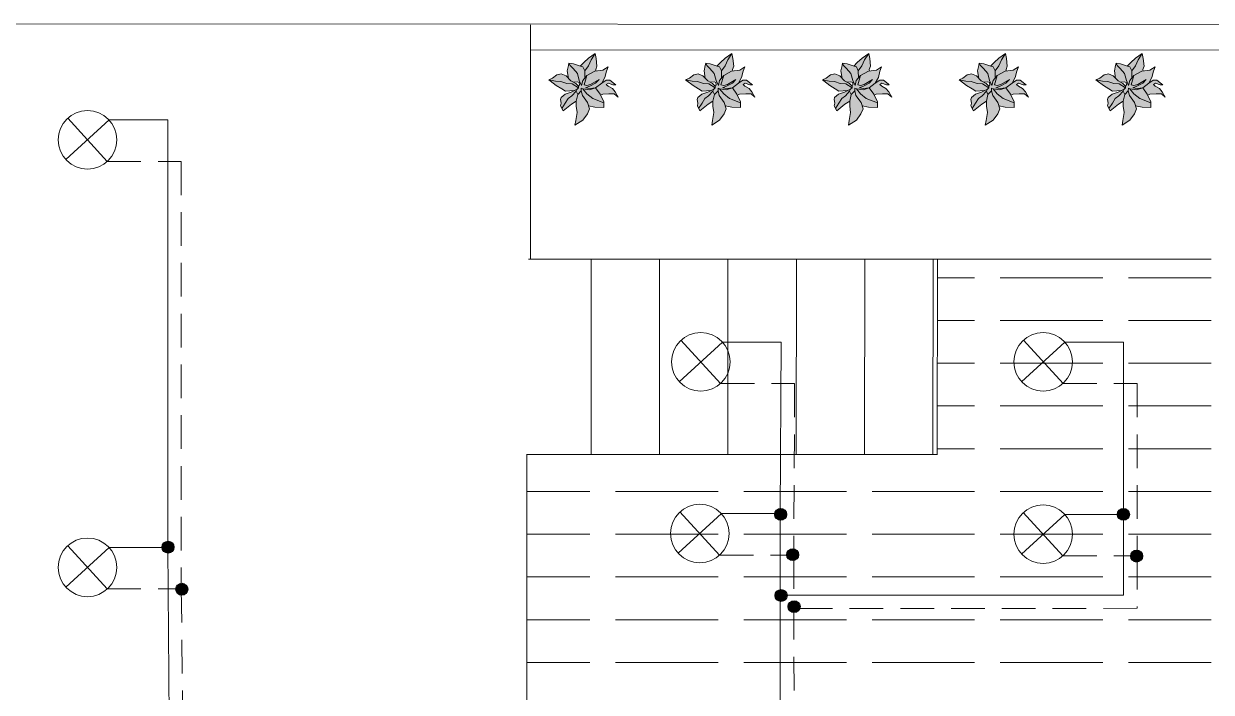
# Model space of a CAD drawing. Header units: millimetres. Extents: x -91.7 to -12.1, y -5.4 to 78.9.
# Drawn here: x -82.96 to -76.02, y 14.08 to 17.99 of the extents above; entities that cross this region are included whole.
import ezdxf

# ---------------------------------------------------------------- set-up
doc = ezdxf.new("R2010")
doc.units = ezdxf.units.MM
doc.linetypes.add('CONTINUA', pattern=[0])
doc.linetypes.add('STYLE_02', pattern=[0.295276, 0.19685, -0.098425])
doc.layers.get('0').update_dxf_attribs({"lineweight": 15})
for name, color, linetype in [('CabangF', 1, 'CONTINUA'), ('CabangN', 5, 'CONTINUA'), ('HATCHING', 7, 'Continuous'), ('Tanaman', 112, 'CONTINUA')]:
    doc.layers.add(name, color=color, linetype=linetype)
for name, color, linetype, lineweight in [('Denah', 7, 'Continuous', 13), ('Fasa', 1, 'Continuous', 9), ('Lampu', 40, 'Continuous', 13), ('netral', 5, 'STYLE_02', 9)]:
    doc.layers.add(name, color=color, linetype=linetype, lineweight=lineweight)

# ---------------------------------------------------------------- blocks, each defined once
blk = doc.blocks.new('LAMPU RUMAH')
at = {"layer": 'Lampu'}
for p, q in [((0.0528, 0.0484), (-0.0528, -0.0484)), ((0.0484, -0.0528), (-0.0484, 0.0528))]:
    blk.add_line(p, q, dxfattribs=at)
blk.add_circle((0, 0), 0.0716, dxfattribs=at)
blk = doc.blocks.new('*U49')
at = {"layer": 'Lampu', "xscale": 2.395947296300988, "yscale": 2.395947296300988, "zscale": 2.395947296300988}
blk.add_blockref('LAMPU RUMAH', (0, 0), dxfattribs=at)
blk = doc.blocks.new('*U50')
at = {"layer": 'Lampu', "color": 0, "linetype": 'ByBlock', "lineweight": -2, "transparency": 16777216}
for p in [(0, 2.5), (0, 0)]:
    blk.add_blockref('*U49', p, dxfattribs=at)
blk = doc.blocks.new('*U89')
at = {"layer": 'Fasa'}
blk.add_line((-0.1719, 0), (0.1719, 0), dxfattribs=at)
blk = doc.blocks.new('*U90')
at = {"layer": 'Fasa', "color": 0, "linetype": 'ByBlock', "lineweight": -2, "transparency": 16777216}
for p in [(0, 2.5), (0, 0)]:
    blk.add_blockref('*U89', p, dxfattribs=at)
blk = doc.blocks.new('*U105')
at = {"layer": 'netral'}
blk.add_line((-0.21635, 0), (0.21635, 0), dxfattribs=at)
blk = doc.blocks.new('*U106')
at = {"layer": 'netral', "color": 0, "linetype": 'ByBlock', "lineweight": -2, "transparency": 16777216}
for p in [(0, 2.5), (0, 0)]:
    blk.add_blockref('*U105', p, dxfattribs=at)
blk = doc.blocks.new('CABANG NETRAL')
at = {"layer": 'HATCHING'}
h = blk.add_hatch(dxfattribs=at)
h.set_pattern_fill('ANGLE', color=5)
h.set_pattern_definition([(0, (9.248, -7.627), (0, 6.985), [5.08, -1.905]), (90, (9.248, -7.627), (-6.985, 4e-16), [5.08, -1.905])])
h.paths.add_polyline_path([(-0.0121, 0), (0.0121, 0, 1)])
h.paths.add_polyline_path([(0, 0), (-0.0121, 0, 0.414214), (0, -0.0121)])
h.paths.add_polyline_path([(0.0121, 0), (0, 0), (0, -0.0121, 0.414214)])
h = blk.add_hatch(color=5, dxfattribs=at)
h.dxf.hatch_style = 1
h.paths.add_polyline_path([(-0.0121, 0, 1), (0.0121, 0, 1)])
at = {"layer": 'CabangN'}
blk.add_circle((0, 0), 0.0121, dxfattribs=at)
blk = doc.blocks.new('CABANG FASA')
at = {"layer": 'HATCHING'}
h = blk.add_hatch(color=1, dxfattribs=at)
h.dxf.hatch_style = 1
h.paths.add_polyline_path([(0.0121, 0, 1), (-0.0121, 0, 1)])
at = {"layer": 'CabangF'}
blk.add_circle((0, 0), 0.0121, dxfattribs=at)
blk = doc.blocks.new('A$C77DE30D4')
h = blk.add_hatch(color=52)
h.set_gradient(color1=(55, 106, 17), color2=(220, 179, 46), tint=1)
h.paths.add_polyline_path([(2.39, 3.619), (2.263, 3.879), (1.913, 3.987), (1.641, 4.09), (1.342, 4.13), (1.417, 3.981), (1.617, 3.782), (1.907, 3.432), (2.028, 2.974), (2.181, 2.648), (2.256, 2.982), (2.397, 3.143)])
h.paths.add_polyline_path([(2.813, 4.357), (3.086, 4.779), (2.643, 4.464), (2.327, 4.166), (2.088, 3.933), (2.263, 3.879), (2.39, 3.619), (2.639, 3.94)])
h = blk.add_hatch(color=52)
h.set_gradient(color1=(55, 106, 17), color2=(220, 179, 46), tint=1)
h.paths.add_polyline_path([(3.159, 4.434), (3.086, 4.779), (2.813, 4.357), (2.639, 3.94), (2.39, 3.619), (2.397, 3.143), (2.537, 3.305), (3.065, 3.595), (3.138, 3.606), (3.125, 3.702), (3.21, 3.931)])
h = blk.add_hatch(color=52)
h.set_gradient(color1=(55, 106, 17), color2=(220, 179, 46), tint=1)
h.paths.add_polyline_path([(1.907, 3.432), (1.617, 3.782), (1.417, 3.981), (1.342, 4.13), (1.309, 3.975), (1.23, 3.613), (1.312, 3.116), (1.471, 2.954), (1.634, 2.859), (1.907, 2.889), (2.023, 2.844), (2.034, 2.693), (1.979, 2.602), (1.979, 2.493), (1.884, 2.402), (1.817, 2.27), (1.922, 2.045), (2.159, 2.282), (2.162, 2.453), (2.267, 2.411), (2.709, 2.347), (3.119, 2.476), (2.763, 2.444), (2.45, 2.476), (2.731, 2.584), (3.119, 2.788), (3.345, 3.046), (2.785, 2.702), (2.537, 2.637), (2.353, 2.691), (2.537, 3.305), (2.256, 2.982), (2.181, 2.648), (2.028, 2.974)])
h = blk.add_hatch(color=52)
h.set_gradient(color1=(55, 106, 17), color2=(220, 179, 46), tint=1)
h.paths.add_polyline_path([(1.152, 3.279), (0.827, 3.407), (0.542, 3.34), (0.251, 3.137), (0, 3.021), (0.441, 2.92), (0.8, 2.906), (1.193, 2.771), (1.552, 2.744), (1.979, 2.493), (1.979, 2.602), (1.796, 2.764), (1.471, 2.954)])
h.paths.add_polyline_path([(1.552, 2.744), (1.193, 2.771), (0.8, 2.906), (0.441, 2.92), (0, 3.021), (0.088, 2.947), (0.495, 2.649), (0.861, 2.426), (1.105, 2.25), (1.683, 2.296), (1.884, 2.402), (1.979, 2.493)])
h = blk.add_hatch(color=52)
h.set_gradient(color1=(55, 106, 17), color2=(220, 179, 46), tint=1)
h.paths.add_polyline_path([(3.841, 3.585), (3.949, 3.886), (3.604, 3.671), (3.065, 3.595), (2.537, 3.305), (2.353, 2.691), (2.537, 2.637), (2.785, 2.702), (3.345, 3.046), (3.119, 2.788), (2.731, 2.584), (2.45, 2.476), (2.763, 2.444), (3.119, 2.476), (3.528, 2.799), (3.733, 3.176)])
h = blk.add_hatch(color=52)
h.set_gradient(color1=(55, 106, 17), color2=(220, 179, 46), tint=1)
h.paths.add_polyline_path([(1.532, 1.959), (1.817, 2.27), (1.884, 2.402), (1.481, 2.189), (1.078, 2.052), (0.812, 1.84), (0.774, 1.711), (0.82, 1.46), (0.781, 1.278), (0.869, 1.114), (1.098, 1.471), (1.288, 1.769)])
h = blk.add_hatch(color=52)
h.set_gradient(color1=(55, 106, 17), color2=(220, 179, 46), tint=1)
h.paths.add_polyline_path([(3.668, 1.486), (2.925, 1.776), (2.537, 2.078), (2.267, 2.411), (2.162, 2.453), (2.159, 2.282), (2.235, 1.97), (2.58, 1.496), (2.644, 1.286), (3.076, 1.195), (3.668, 1.163)])
h = blk.add_hatch(color=52)
h.set_gradient(color1=(55, 106, 17), color2=(220, 179, 46), tint=1)
h.paths.add_polyline_path([(3.119, 2.476), (2.709, 2.347), (2.267, 2.411), (2.537, 2.078), (2.925, 1.776), (3.668, 1.486), (3.668, 1.55), (3.421, 2.067)])
h = blk.add_hatch(color=52)
h.set_gradient(color1=(55, 106, 17), color2=(220, 179, 46), tint=1)
h.paths.add_polyline_path([(3.954, 2.592), (3.833, 2.701), (3.967, 2.792), (4.277, 2.689), (4.459, 2.677), (4.38, 2.756), (4.064, 2.998), (3.821, 2.986), (3.528, 2.799), (3.119, 2.476), (3.421, 2.067), (3.455, 1.996), (3.596, 2.064), (4.009, 2.076), (4.362, 2.082), (4.623, 1.863), (4.422, 2.215), (4.234, 2.434)])
h = blk.add_hatch(color=52)
h.set_gradient(color1=(55, 106, 17), color2=(220, 179, 46), tint=1)
h.paths.add_polyline_path([(1.922, 2.045), (1.817, 2.27), (1.532, 1.959), (1.288, 1.769), (1.098, 1.471), (0.869, 1.114), (0.956, 0.951), (1.504, 1.384), (1.825, 1.604)])
h = blk.add_hatch(color=52)
h.set_gradient(color1=(55, 106, 17), color2=(220, 179, 46), tint=1)
h.paths.add_polyline_path([(2.58, 1.496), (2.235, 1.97), (2.159, 2.282), (1.922, 2.045), (1.825, 1.604), (1.825, 1.27), (1.879, 0.829), (1.793, 0.312), (1.739, 0), (2.267, 0.334), (2.569, 0.743), (2.709, 1.076)])
at = {"color": 0, "lineweight": 5}
for p, q in [((2.643, 4.464), (3.086, 4.779)), ((2.813, 4.357), (3.086, 4.779)), ((3.086, 4.779), (3.159, 4.434)), ((1.23, 3.613), (1.309, 3.975)), ((1.309, 3.975), (1.342, 4.13)), ((1.342, 4.13), (1.641, 4.09)), ((1.417, 3.981), (1.342, 4.13)), ((1.617, 3.782), (1.417, 3.981)), ((1.641, 4.09), (1.913, 3.987)), ((1.913, 3.987), (2.263, 3.879)), ((2.088, 3.933), (2.327, 4.166)), ((2.327, 4.166), (2.643, 4.464)), ((2.639, 3.94), (2.813, 4.357)), ((3.159, 4.434), (3.21, 3.931)), ((0.251, 3.137), (0.542, 3.34)), ((0.542, 3.34), (0.827, 3.407)), ((0.827, 3.407), (1.152, 3.279)), ((1.152, 3.279), (1.471, 2.954)), ((1.312, 3.116), (1.23, 3.613)), ((1.907, 3.432), (1.617, 3.782)), ((2.028, 2.974), (1.907, 3.432)), ((2.537, 3.305), (2.256, 2.982)), ((2.263, 3.879), (2.39, 3.619)), ((2.537, 3.305), (2.353, 2.691)), ((2.39, 3.619), (2.639, 3.94)), ((2.39, 3.619), (2.397, 3.143)), ((3.065, 3.595), (2.537, 3.305)), ((3.604, 3.671), (3.065, 3.595)), ((3.21, 3.931), (3.125, 3.702)), ((3.125, 3.702), (3.138, 3.606)), ((3.528, 2.799), (3.733, 3.176)), ((3.949, 3.886), (3.604, 3.671)), ((3.733, 3.176), (3.841, 3.585)), ((3.841, 3.585), (3.949, 3.886)), ((0, 3.021), (0.251, 3.137)), ((0.088, 2.947), (0, 3.021)), ((0, 3.021), (0.441, 2.92)), ((0.495, 2.649), (0.088, 2.947)), ((0.441, 2.92), (0.8, 2.906)), ((0.861, 2.426), (0.495, 2.649)), ((0.8, 2.906), (1.193, 2.771)), ((1.105, 2.25), (0.861, 2.426)), ((1.193, 2.771), (1.552, 2.744)), ((1.471, 2.954), (1.796, 2.764)), ((1.481, 2.189), (1.884, 2.402)), ((1.552, 2.744), (1.979, 2.493)), ((1.634, 2.859), (1.907, 2.889)), ((1.796, 2.764), (1.979, 2.602)), ((1.817, 2.27), (1.884, 2.402)), ((1.979, 2.493), (1.884, 2.402)), ((1.907, 2.889), (2.023, 2.844)), ((2.034, 2.693), (1.979, 2.602)), ((1.979, 2.493), (1.979, 2.602)), ((2.023, 2.844), (2.034, 2.693)), ((2.181, 2.648), (2.028, 2.974)), ((2.159, 2.282), (2.162, 2.453)), ((2.162, 2.453), (2.267, 2.411)), ((2.256, 2.982), (2.181, 2.648)), ((2.267, 2.411), (2.537, 2.078)), ((2.709, 2.347), (2.267, 2.411)), ((2.353, 2.691), (2.537, 2.637)), ((2.731, 2.584), (2.45, 2.476)), ((2.45, 2.476), (2.763, 2.444)), ((2.537, 2.637), (2.785, 2.702)), ((3.119, 2.476), (2.709, 2.347)), ((3.119, 2.788), (2.731, 2.584)), ((2.763, 2.444), (3.119, 2.476)), ((2.785, 2.702), (3.345, 3.046)), ((3.345, 3.046), (3.119, 2.788)), ((3.119, 2.476), (3.528, 2.799)), ((3.421, 2.067), (3.119, 2.476)), ((3.528, 2.799), (3.821, 2.986)), ((3.821, 2.986), (4.064, 2.998)), ((3.967, 2.792), (3.833, 2.701)), ((3.833, 2.701), (3.954, 2.592)), ((3.954, 2.592), (4.234, 2.434)), ((4.277, 2.689), (3.967, 2.792)), ((4.064, 2.998), (4.38, 2.756)), ((4.234, 2.434), (4.422, 2.215)), ((4.459, 2.677), (4.277, 2.689)), ((4.38, 2.756), (4.459, 2.677)), ((0.774, 1.711), (0.812, 1.84)), ((0.82, 1.46), (0.774, 1.711)), ((0.812, 1.84), (1.078, 2.052)), ((1.078, 2.052), (1.481, 2.189)), ((1.098, 1.471), (1.288, 1.769)), ((1.683, 2.296), (1.105, 2.25)), ((1.288, 1.769), (1.532, 1.959)), ((1.825, 1.604), (1.504, 1.384)), ((1.532, 1.959), (1.817, 2.27)), ((1.817, 2.27), (1.922, 2.045)), ((1.922, 2.045), (1.825, 1.604)), ((1.825, 1.604), (1.825, 1.27)), ((2.159, 2.282), (1.922, 2.045)), ((2.235, 1.97), (2.159, 2.282)), ((2.58, 1.496), (2.235, 1.97)), ((2.537, 2.078), (2.925, 1.776)), ((2.925, 1.776), (3.668, 1.486)), ((3.668, 1.55), (3.421, 2.067)), ((3.596, 2.064), (3.455, 1.996)), ((4.009, 2.076), (3.596, 2.064)), ((4.362, 2.082), (4.009, 2.076)), ((4.623, 1.863), (4.362, 2.082)), ((4.422, 2.215), (4.623, 1.863)), ((0.781, 1.278), (0.82, 1.46)), ((0.956, 0.951), (0.781, 1.278)), ((0.869, 1.114), (1.098, 1.471)), ((1.504, 1.384), (0.956, 0.951)), ((1.879, 0.829), (1.793, 0.312)), ((1.825, 1.27), (1.879, 0.829)), ((2.569, 0.743), (2.709, 1.076)), ((2.709, 1.076), (2.58, 1.496)), ((2.644, 1.286), (3.076, 1.195)), ((3.076, 1.195), (3.668, 1.163)), ((3.668, 1.163), (3.668, 1.55)), ((1.739, 0), (2.267, 0.334)), ((1.793, 0.312), (1.739, 0)), ((2.267, 0.334), (2.569, 0.743))]:
    blk.add_line(p, q, dxfattribs=at)
blk = doc.blocks.new('*U284')
at = {"xscale": 0.0876952223504006, "yscale": 0.0876952223504006, "zscale": 0.0876952223504006}
blk.add_blockref('A$C77DE30D4', (-0.2027, -0.2095), dxfattribs=at)
blk = doc.blocks.new('*U285')
at = {"layer": 'Tanaman', "color": 0, "linetype": 'ByBlock', "lineweight": -2, "transparency": 16777216}
for p in [(0, 0), (0.8, 0), (1.6, 0), (2.4, 0), (3.2, 0)]:
    blk.add_blockref('*U284', p, dxfattribs=at)

msp = doc.modelspace()

# ---------------------------------------------------------------- hatches: boundary and pattern name
at = {"layer": 'Denah'}
h = msp.add_hatch(dxfattribs=at)
h.set_pattern_fill('ACAD_ISO02W100', color=253, scale=0.05)
h.paths.add_polyline_path([(-76.0159, 16.6081), (-77.618, 16.6085), (-77.6187, 15.4662), (-80.0195, 15.4662), (-80.0189, 13.9818), (-78.0559, 13.9818), (-78.0559, 13.9824), (-78.0156, 13.9823), (-78.0226, 13.0784, 0.382078), (-77.1524, 13.9782, 0.382114), (-76.2822, 13.0783), (-76.2892, 13.9822), (-76.2489, 13.9823), (-76.2489, 13.982), (-76.0159, 13.9821)])
h.paths.add_polyline_path([(-77.9711, 13.1543), (-77.9714, 13.1085), (-77.9988, 13.1142), (-77.9987, 13.1215), (-78.0033, 13.1216), (-78.0033, 13.1188), (-78.0079, 13.1189), (-78.0079, 13.1152), (-78.0125, 13.1152), (-78.0199, 13.1016), (-78.0195, 13.1619), (-78.0123, 13.1481), (-78.0077, 13.1481), (-78.0077, 13.1445), (-78.0031, 13.1444), (-77.9986, 13.1417), (-77.9985, 13.149)], flags=16)
h.paths.add_polyline_path([(-76.3338, 13.1541), (-76.3063, 13.1488), (-76.3062, 13.1415), (-76.3017, 13.1416), (-76.3017, 13.1443), (-76.2971, 13.1443), (-76.2971, 13.148), (-76.2926, 13.148), (-76.2853, 13.1618), (-76.2849, 13.1014), (-76.2923, 13.1151), (-76.2969, 13.1151), (-76.3015, 13.1187), (-76.3015, 13.1214), (-76.3061, 13.1214), (-76.306, 13.1141), (-76.3334, 13.1084)], flags=16)

# ---------------------------------------------------------------- linework, layer by layer
for p, q in [((-66.02, 17.9758), (-85.0009, 17.985)), ((-79.9984, 17.9791), (-79.9984, 17.8303)), ((-79.998, 16.6078), (-79.9985, 17.8323)), ((-66.1591, 17.8258), (-79.9984, 17.8326)), ((-80.0099, 16.6092), (-76.0159, 16.6081)), ((-79.6426, 16.6091), (-79.6438, 15.4662)), ((-79.2426, 16.609), (-79.2438, 15.4658)), ((-78.8426, 16.6089), (-78.8438, 15.4654)), ((-78.4426, 16.6087), (-78.4438, 15.465)), ((-78.0426, 16.6086), (-78.0438, 15.4645)), ((-77.6426, 16.6085), (-77.6438, 15.4641)), ((-77.6187, 15.4662), (-77.618, 16.6089)), ((-80.0205, 15.4662), (-77.6173, 15.4662)), ((-80.0195, 15.4662), (-80.0189, 13.9818))]:
    msp.add_line(p, q, dxfattribs=at)
at = {"layer": 'Fasa'}
for p, q in [((-82.1185, 17.4224), (-82.1185, 14.9224)), ((-78.8754, 16.1235), (-78.5316, 16.1235)), ((-78.5316, 16.1235), (-78.5371, 15.1203)), ((-76.8723, 16.1235), (-76.5285, 16.1235)), ((-76.5285, 16.1235), (-76.5292, 15.116)), ((-78.8809, 15.1203), (-78.5371, 15.1203)), ((-78.5371, 15.1203), (-78.5372, 13.9234)), ((-76.873, 15.116), (-76.5292, 15.116)), ((-76.5292, 15.116), (-76.5295, 14.6442)), ((-82.1185, 14.9224), (-82.1095, 13.6135)), ((-76.5295, 14.6442), (-78.5371, 14.6442))]:
    msp.add_line(p, q, dxfattribs=at)
at = {"layer": 'netral'}
for p, q in [((-82.0401, 17.1799), (-82.0401, 14.6799)), ((-78.8853, 15.8808), (-78.4526, 15.8808)), ((-78.4526, 15.8808), (-78.458, 14.8777)), ((-76.8821, 15.8808), (-76.4494, 15.8808)), ((-76.4494, 15.8808), (-76.4501, 14.8733)), ((-78.8907, 14.8777), (-78.458, 14.8777)), ((-78.458, 14.8777), (-78.4559, 13.8546)), ((-76.8828, 14.8733), (-76.4501, 14.8733)), ((-76.4501, 14.8733), (-76.45, 14.5667)), ((-82.0401, 14.6799), (-82.0225, 13.2058)), ((-76.45, 14.5667), (-78.4574, 14.5655))]:
    msp.add_line(p, q, dxfattribs=at)

# ---------------------------------------------------------------- block references
at = {"layer": 'CabangF', "xscale": 2.862521027072044, "yscale": 2.862521027072044, "zscale": 2.862521027072044}
for p in [(-78.5344, 15.116), (-76.5297, 15.116), (-82.1176, 14.9244), (-78.532, 14.6417)]:
    msp.add_blockref('CABANG FASA', p, dxfattribs=at)
at = {"layer": 'CabangN', "lineweight": 5, "xscale": 2.862521027071816, "yscale": 2.862521027071816, "zscale": 2.862521027071816}
for p in [(-78.4641, 14.8802), (-76.4524, 14.872), (-82.0372, 14.6783), (-78.4559, 14.5767)]:
    msp.add_blockref('CABANG NETRAL', p, dxfattribs=at)
at = {"layer": 'Fasa'}
msp.add_blockref('*U90', (-82.2904, 14.9224), dxfattribs=at)
at = {"layer": 'Lampu'}
msp.add_blockref('*U50', (-82.5888, 14.8064), dxfattribs=at)
at = {"layer": 'Lampu', "xscale": 2.395947296300988, "yscale": 2.395947296300988, "zscale": 2.395947296300988}
for p in [(-79.0019, 16.0076), (-76.9988, 16.0076), (-79.0074, 15.0044), (-76.9994, 15)]:
    msp.add_blockref('LAMPU RUMAH', p, dxfattribs=at)
at = {"layer": 'netral'}
msp.add_blockref('*U106', (-82.2565, 14.6799), dxfattribs=at)
at = {"layer": 'Tanaman'}
msp.add_blockref('*U285', (-79.6876, 17.6021), dxfattribs=at)

doc.saveas('drawing.dxf')
